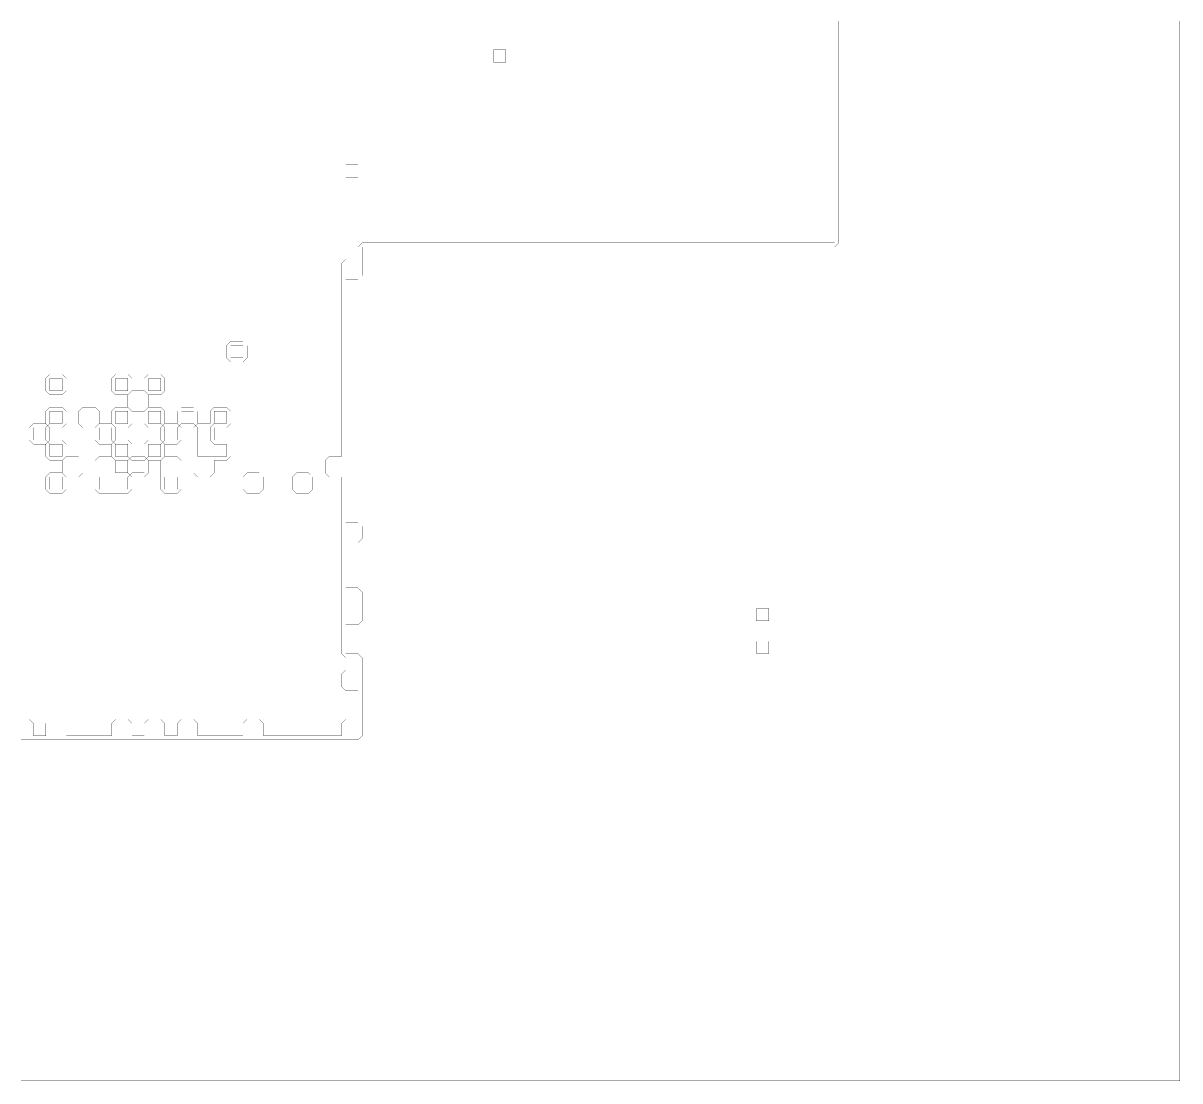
# Model space of a CAD drawing. Header units: metres. Extents: x 0 to 4990, y -4990 to 0.
# Drawn here: x 2241 to 4990, y -4990 to -2476 of the extents above; entities that cross this region are included whole.
import ezdxf

# ---------------------------------------------------------------- set-up
doc = ezdxf.new("R2010")
doc.units = ezdxf.units.M
for name, color, linetype in [('conductor', 1, 'Continuous'), ('dielectric', 8, 'Continuous'), ('substrate', 5, 'Continuous')]:
    doc.layers.add(name, color=color, linetype=linetype)

msp = doc.modelspace()

# ---------------------------------------------------------------- linework, layer by layer
at = {"layer": 'conductor', "const_width": 0.5}
msp.add_lwpolyline([(2236.328125, -4130.859375), (2246.09375, -4130.859375), (2255.859375, -4130.859375), (2265.625, -4140.625), (2265.625, -4150.390625), (2265.625, -4160.15625), (2265.625, -4169.921875), (2275.390625, -4169.921875), (2285.15625, -4169.921875), (2294.921875, -4169.921875), (2294.921875, -4160.15625), (2294.921875, -4150.390625), (2294.921875, -4140.625), (2304.6875, -4130.859375), (2314.453125, -4130.859375), (2324.21875, -4130.859375), (2333.984375, -4130.859375), (2343.75, -4140.625), (2343.75, -4150.390625), (2343.75, -4160.15625), (2343.75, -4169.921875), (2353.515625, -4169.921875), (2363.28125, -4169.921875), (2373.046875, -4169.921875), (2382.8125, -4169.921875), (2392.578125, -4169.921875), (2402.34375, -4169.921875), (2412.109375, -4169.921875), (2421.875, -4169.921875), (2431.640625, -4169.921875), (2441.40625, -4169.921875), (2451.171875, -4169.921875), (2451.171875, -4160.15625), (2451.171875, -4150.390625), (2451.171875, -4140.625), (2460.9375, -4130.859375), (2470.703125, -4130.859375), (2480.46875, -4130.859375), (2490.234375, -4130.859375), (2500, -4140.625), (2500, -4150.390625), (2500, -4160.15625), (2500, -4169.921875), (2509.765625, -4169.921875), (2519.53125, -4169.921875), (2529.296875, -4169.921875), (2529.296875, -4160.15625), (2529.296875, -4150.390625), (2529.296875, -4140.625), (2539.0625, -4130.859375), (2548.828125, -4130.859375), (2558.59375, -4130.859375), (2568.359375, -4130.859375), (2578.125, -4140.625), (2578.125, -4150.390625), (2578.125, -4160.15625), (2578.125, -4169.921875), (2587.890625, -4169.921875), (2597.65625, -4169.921875), (2607.421875, -4169.921875), (2607.421875, -4160.15625), (2607.421875, -4150.390625), (2607.421875, -4140.625), (2617.1875, -4130.859375), (2626.953125, -4130.859375), (2636.71875, -4130.859375), (2646.484375, -4130.859375), (2656.25, -4140.625), (2656.25, -4150.390625), (2656.25, -4160.15625), (2656.25, -4169.921875), (2666.015625, -4169.921875), (2675.78125, -4169.921875), (2685.546875, -4169.921875), (2695.3125, -4169.921875), (2705.078125, -4169.921875), (2714.84375, -4169.921875), (2724.609375, -4169.921875), (2734.375, -4169.921875), (2744.140625, -4169.921875), (2753.90625, -4169.921875), (2763.671875, -4169.921875), (2763.671875, -4160.15625), (2763.671875, -4150.390625), (2763.671875, -4140.625), (2773.4375, -4130.859375), (2783.203125, -4130.859375), (2792.96875, -4130.859375), (2802.734375, -4130.859375), (2812.5, -4140.625), (2812.5, -4150.390625), (2812.5, -4160.15625), (2812.5, -4169.921875), (2822.265625, -4169.921875), (2832.03125, -4169.921875), (2841.796875, -4169.921875), (2851.5625, -4169.921875), (2861.328125, -4169.921875), (2871.09375, -4169.921875), (2880.859375, -4169.921875), (2890.625, -4169.921875), (2900.390625, -4169.921875), (2910.15625, -4169.921875), (2919.921875, -4169.921875), (2929.6875, -4169.921875), (2939.453125, -4169.921875), (2949.21875, -4169.921875), (2958.984375, -4169.921875), (2968.75, -4169.921875), (2978.515625, -4169.921875), (2988.28125, -4169.921875), (2998.046875, -4169.921875), (2998.046875, -4160.15625), (2998.046875, -4150.390625), (2998.046875, -4140.625), (3007.8125, -4130.859375), (3017.578125, -4130.859375), (3027.34375, -4130.859375), (3037.109375, -4130.859375), (3037.109375, -4121.09375), (3037.109375, -4111.328125), (3037.109375, -4101.5625), (3037.109375, -4091.796875), (3037.109375, -4082.03125), (3037.109375, -4072.265625), (3037.109375, -4062.5), (3027.34375, -4062.5), (3017.578125, -4062.5), (3007.8125, -4062.5), (2998.046875, -4052.734375), (2998.046875, -4042.96875), (2998.046875, -4033.203125), (2998.046875, -4023.4375), (3007.8125, -4013.671875), (3017.578125, -4013.671875), (3027.34375, -4013.671875), (3037.109375, -4013.671875), (3037.109375, -4003.90625), (3037.109375, -3994.140625), (3037.109375, -3984.375), (3027.34375, -3984.375), (3017.578125, -3984.375), (3007.8125, -3984.375), (2998.046875, -3974.609375), (2998.046875, -3964.84375), (2998.046875, -3955.078125), (2998.046875, -3945.3125), (2998.046875, -3935.546875), (2998.046875, -3925.78125), (2998.046875, -3916.015625), (2998.046875, -3906.25), (2998.046875, -3896.484375), (2998.046875, -3886.71875), (2998.046875, -3876.953125), (2998.046875, -3867.1875), (2998.046875, -3857.421875), (2998.046875, -3847.65625), (2998.046875, -3837.890625), (2998.046875, -3828.125), (2998.046875, -3818.359375), (2998.046875, -3808.59375), (2998.046875, -3798.828125), (2998.046875, -3789.0625), (2998.046875, -3779.296875), (2998.046875, -3769.53125), (2998.046875, -3759.765625), (2998.046875, -3750), (2998.046875, -3740.234375), (2998.046875, -3730.46875), (2998.046875, -3720.703125), (2998.046875, -3710.9375), (2998.046875, -3701.171875), (2998.046875, -3691.40625), (2998.046875, -3681.640625), (2998.046875, -3671.875), (2998.046875, -3662.109375), (2998.046875, -3652.34375), (2998.046875, -3642.578125), (2998.046875, -3632.8125), (2998.046875, -3623.046875), (2998.046875, -3613.28125), (2998.046875, -3603.515625), (2998.046875, -3593.75), (2998.046875, -3583.984375), (2998.046875, -3574.21875), (2998.046875, -3564.453125), (2998.046875, -3554.6875), (2988.28125, -3554.6875), (2978.515625, -3554.6875), (2968.75, -3554.6875), (2958.984375, -3544.921875), (2958.984375, -3535.15625), (2958.984375, -3525.390625), (2958.984375, -3515.625), (2968.75, -3505.859375), (2978.515625, -3505.859375), (2988.28125, -3505.859375), (2998.046875, -3505.859375), (2998.046875, -3496.09375), (2998.046875, -3486.328125), (2998.046875, -3476.5625), (2998.046875, -3466.796875), (2998.046875, -3457.03125), (2998.046875, -3447.265625), (2998.046875, -3437.5), (2998.046875, -3427.734375), (2998.046875, -3417.96875), (2998.046875, -3408.203125), (2998.046875, -3398.4375), (2998.046875, -3388.671875), (2998.046875, -3378.90625), (2998.046875, -3369.140625), (2998.046875, -3359.375), (2998.046875, -3349.609375), (2998.046875, -3339.84375), (2998.046875, -3330.078125), (2998.046875, -3320.3125), (2998.046875, -3310.546875), (2998.046875, -3300.78125), (2998.046875, -3291.015625), (2998.046875, -3281.25), (2998.046875, -3271.484375), (2998.046875, -3261.71875), (2998.046875, -3251.953125), (2998.046875, -3242.1875), (2998.046875, -3232.421875), (2998.046875, -3222.65625), (2998.046875, -3212.890625), (2998.046875, -3203.125), (2998.046875, -3193.359375), (2998.046875, -3183.59375), (2998.046875, -3173.828125), (2998.046875, -3164.0625), (2998.046875, -3154.296875), (2998.046875, -3144.53125), (2998.046875, -3134.765625), (2998.046875, -3125), (2998.046875, -3115.234375), (2998.046875, -3105.46875), (2998.046875, -3095.703125), (2998.046875, -3085.9375), (2998.046875, -3076.171875), (2998.046875, -3066.40625), (2998.046875, -3056.640625), (2998.046875, -3046.875), (3007.8125, -3037.109375), (3017.578125, -3037.109375), (3027.34375, -3037.109375), (3037.109375, -3037.109375), (3037.109375, -3027.34375), (3037.109375, -3017.578125), (3037.109375, -3007.8125), (3046.875, -2998.046875), (3056.640625, -2998.046875), (3066.40625, -2998.046875), (3076.171875, -2998.046875), (3085.9375, -2998.046875), (3095.703125, -2998.046875), (3105.46875, -2998.046875), (3115.234375, -2998.046875), (3125, -2998.046875), (3134.765625, -2998.046875), (3144.53125, -2998.046875), (3154.296875, -2998.046875), (3164.0625, -2998.046875), (3173.828125, -2998.046875), (3183.59375, -2998.046875), (3193.359375, -2998.046875), (3203.125, -2998.046875), (3212.890625, -2998.046875), (3222.65625, -2998.046875), (3232.421875, -2998.046875), (3242.1875, -2998.046875), (3251.953125, -2998.046875), (3261.71875, -2998.046875), (3271.484375, -2998.046875), (3281.25, -2998.046875), (3291.015625, -2998.046875), (3300.78125, -2998.046875), (3310.546875, -2998.046875), (3320.3125, -2998.046875), (3330.078125, -2998.046875), (3339.84375, -2998.046875), (3349.609375, -2998.046875), (3359.375, -2998.046875), (3369.140625, -2998.046875), (3378.90625, -2998.046875), (3388.671875, -2998.046875), (3398.4375, -2998.046875), (3408.203125, -2998.046875), (3417.96875, -2998.046875), (3427.734375, -2998.046875), (3437.5, -2998.046875), (3447.265625, -2998.046875), (3457.03125, -2998.046875), (3466.796875, -2998.046875), (3476.5625, -2998.046875), (3486.328125, -2998.046875), (3496.09375, -2998.046875), (3505.859375, -2998.046875), (3515.625, -2998.046875), (3525.390625, -2998.046875), (3535.15625, -2998.046875), (3544.921875, -2998.046875), (3554.6875, -2998.046875), (3564.453125, -2998.046875), (3574.21875, -2998.046875), (3583.984375, -2998.046875), (3593.75, -2998.046875), (3603.515625, -2998.046875), (3613.28125, -2998.046875), (3623.046875, -2998.046875), (3632.8125, -2998.046875), (3642.578125, -2998.046875), (3652.34375, -2998.046875), (3662.109375, -2998.046875), (3671.875, -2998.046875), (3681.640625, -2998.046875), (3691.40625, -2998.046875), (3701.171875, -2998.046875), (3710.9375, -2998.046875), (3720.703125, -2998.046875), (3730.46875, -2998.046875), (3740.234375, -2998.046875), (3750, -2998.046875), (3759.765625, -2998.046875), (3769.53125, -2998.046875), (3779.296875, -2998.046875), (3789.0625, -2998.046875), (3798.828125, -2998.046875), (3808.59375, -2998.046875), (3818.359375, -2998.046875), (3828.125, -2998.046875), (3837.890625, -2998.046875), (3847.65625, -2998.046875), (3857.421875, -2998.046875), (3867.1875, -2998.046875), (3876.953125, -2998.046875), (3886.71875, -2998.046875), (3896.484375, -2998.046875), (3906.25, -2998.046875), (3916.015625, -2998.046875), (3925.78125, -2998.046875), (3935.546875, -2998.046875), (3945.3125, -2998.046875), (3955.078125, -2998.046875), (3964.84375, -2998.046875), (3974.609375, -2998.046875), (3984.375, -2998.046875), (3994.140625, -2998.046875), (4003.90625, -2998.046875), (4013.671875, -2998.046875), (4023.4375, -2998.046875), (4033.203125, -2998.046875), (4042.96875, -2998.046875), (4052.734375, -2998.046875), (4062.5, -2998.046875), (4072.265625, -2998.046875), (4082.03125, -2998.046875), (4091.796875, -2998.046875), (4101.5625, -2998.046875), (4111.328125, -2998.046875), (4121.09375, -2998.046875), (4130.859375, -2998.046875), (4140.625, -2998.046875), (4150.390625, -2998.046875), (4160.15625, -2998.046875), (4169.921875, -2998.046875), (4169.921875, -2988.28125), (4169.921875, -2978.515625), (4169.921875, -2968.75), (4169.921875, -2958.984375), (4169.921875, -2949.21875), (4169.921875, -2939.453125), (4169.921875, -2929.6875), (4169.921875, -2919.921875), (4169.921875, -2910.15625), (4169.921875, -2900.390625), (4169.921875, -2890.625), (4169.921875, -2880.859375), (4169.921875, -2871.09375), (4169.921875, -2861.328125), (4169.921875, -2851.5625), (4169.921875, -2841.796875), (4169.921875, -2832.03125), (4169.921875, -2822.265625), (4169.921875, -2812.5), (4169.921875, -2802.734375), (4169.921875, -2792.96875), (4169.921875, -2783.203125), (4169.921875, -2773.4375), (4169.921875, -2763.671875), (4169.921875, -2753.90625), (4169.921875, -2744.140625), (4169.921875, -2734.375), (4169.921875, -2724.609375), (4169.921875, -2714.84375), (4169.921875, -2705.078125), (4169.921875, -2695.3125), (4169.921875, -2685.546875), (4169.921875, -2675.78125), (4169.921875, -2666.015625), (4169.921875, -2656.25), (4169.921875, -2646.484375), (4169.921875, -2636.71875), (4169.921875, -2626.953125), (4169.921875, -2617.1875), (4169.921875, -2607.421875), (4169.921875, -2597.65625), (4169.921875, -2587.890625), (4169.921875, -2578.125), (4169.921875, -2568.359375), (4169.921875, -2558.59375), (4169.921875, -2548.828125), (4169.921875, -2539.0625), (4169.921875, -2529.296875), (4169.921875, -2519.53125), (4169.921875, -2509.765625), (4169.921875, -2500), (4169.921875, -2490.234375), (4169.921875, -2480.46875), (4169.921875, -2470.703125)], dxfattribs=at)
for points in [[(2724.609375, -3242.1875), (2734.375, -3232.421875), (2744.140625, -3232.421875), (2753.90625, -3232.421875), (2763.671875, -3232.421875), (2773.4375, -3242.1875), (2773.4375, -3251.953125), (2773.4375, -3261.71875), (2773.4375, -3271.484375), (2763.671875, -3281.25), (2753.90625, -3281.25), (2744.140625, -3281.25), (2734.375, -3281.25), (2724.609375, -3271.484375), (2724.609375, -3261.71875), (2724.609375, -3251.953125)], [(2294.921875, -3320.3125), (2304.6875, -3310.546875), (2314.453125, -3310.546875), (2324.21875, -3310.546875), (2333.984375, -3310.546875), (2343.75, -3320.3125), (2343.75, -3330.078125), (2343.75, -3339.84375), (2343.75, -3349.609375), (2333.984375, -3359.375), (2324.21875, -3359.375), (2314.453125, -3359.375), (2304.6875, -3359.375), (2294.921875, -3349.609375), (2294.921875, -3339.84375), (2294.921875, -3330.078125)], [(2451.171875, -3320.3125), (2460.9375, -3310.546875), (2470.703125, -3310.546875), (2480.46875, -3310.546875), (2490.234375, -3310.546875), (2500, -3320.3125), (2500, -3330.078125), (2500, -3339.84375), (2500, -3349.609375), (2490.234375, -3359.375), (2480.46875, -3359.375), (2470.703125, -3359.375), (2460.9375, -3359.375), (2451.171875, -3349.609375), (2451.171875, -3339.84375), (2451.171875, -3330.078125)], [(2529.296875, -3320.3125), (2539.0625, -3310.546875), (2548.828125, -3310.546875), (2558.59375, -3310.546875), (2568.359375, -3310.546875), (2578.125, -3320.3125), (2578.125, -3330.078125), (2578.125, -3339.84375), (2578.125, -3349.609375), (2568.359375, -3359.375), (2558.59375, -3359.375), (2548.828125, -3359.375), (2539.0625, -3359.375), (2529.296875, -3349.609375), (2529.296875, -3339.84375), (2529.296875, -3330.078125)], [(2490.234375, -3359.375), (2500, -3349.609375), (2509.765625, -3349.609375), (2519.53125, -3349.609375), (2529.296875, -3349.609375), (2539.0625, -3359.375), (2539.0625, -3369.140625), (2539.0625, -3378.90625), (2539.0625, -3388.671875), (2529.296875, -3398.4375), (2519.53125, -3398.4375), (2509.765625, -3398.4375), (2500, -3398.4375), (2490.234375, -3388.671875), (2490.234375, -3378.90625), (2490.234375, -3369.140625)], [(2294.921875, -3398.4375), (2304.6875, -3388.671875), (2314.453125, -3388.671875), (2324.21875, -3388.671875), (2333.984375, -3388.671875), (2343.75, -3398.4375), (2343.75, -3408.203125), (2343.75, -3417.96875), (2343.75, -3427.734375), (2333.984375, -3437.5), (2324.21875, -3437.5), (2314.453125, -3437.5), (2304.6875, -3437.5), (2294.921875, -3427.734375), (2294.921875, -3417.96875), (2294.921875, -3408.203125)], [(2373.046875, -3398.4375), (2382.8125, -3388.671875), (2392.578125, -3388.671875), (2402.34375, -3388.671875), (2412.109375, -3388.671875), (2421.875, -3398.4375), (2421.875, -3408.203125), (2421.875, -3417.96875), (2421.875, -3427.734375), (2412.109375, -3437.5), (2402.34375, -3437.5), (2392.578125, -3437.5), (2382.8125, -3437.5), (2373.046875, -3427.734375), (2373.046875, -3417.96875), (2373.046875, -3408.203125)], [(2451.171875, -3398.4375), (2460.9375, -3388.671875), (2470.703125, -3388.671875), (2480.46875, -3388.671875), (2490.234375, -3388.671875), (2500, -3398.4375), (2500, -3408.203125), (2500, -3417.96875), (2500, -3427.734375), (2490.234375, -3437.5), (2480.46875, -3437.5), (2470.703125, -3437.5), (2460.9375, -3437.5), (2451.171875, -3427.734375), (2451.171875, -3417.96875), (2451.171875, -3408.203125)], [(2529.296875, -3398.4375), (2539.0625, -3388.671875), (2548.828125, -3388.671875), (2558.59375, -3388.671875), (2568.359375, -3388.671875), (2578.125, -3398.4375), (2578.125, -3408.203125), (2578.125, -3417.96875), (2578.125, -3427.734375), (2568.359375, -3437.5), (2558.59375, -3437.5), (2548.828125, -3437.5), (2539.0625, -3437.5), (2529.296875, -3427.734375), (2529.296875, -3417.96875), (2529.296875, -3408.203125)], [(2607.421875, -3398.4375), (2617.1875, -3388.671875), (2626.953125, -3388.671875), (2636.71875, -3388.671875), (2646.484375, -3388.671875), (2656.25, -3398.4375), (2656.25, -3408.203125), (2656.25, -3417.96875), (2656.25, -3427.734375), (2646.484375, -3437.5), (2636.71875, -3437.5), (2626.953125, -3437.5), (2617.1875, -3437.5), (2607.421875, -3427.734375), (2607.421875, -3417.96875), (2607.421875, -3408.203125)], [(2685.546875, -3398.4375), (2695.3125, -3388.671875), (2705.078125, -3388.671875), (2714.84375, -3388.671875), (2724.609375, -3388.671875), (2734.375, -3398.4375), (2734.375, -3408.203125), (2734.375, -3417.96875), (2734.375, -3427.734375), (2724.609375, -3437.5), (2714.84375, -3437.5), (2705.078125, -3437.5), (2695.3125, -3437.5), (2685.546875, -3427.734375), (2685.546875, -3417.96875), (2685.546875, -3408.203125)], [(2255.859375, -3437.5), (2265.625, -3427.734375), (2275.390625, -3427.734375), (2285.15625, -3427.734375), (2294.921875, -3427.734375), (2304.6875, -3437.5), (2304.6875, -3447.265625), (2304.6875, -3457.03125), (2304.6875, -3466.796875), (2294.921875, -3476.5625), (2285.15625, -3476.5625), (2275.390625, -3476.5625), (2265.625, -3476.5625), (2255.859375, -3466.796875), (2255.859375, -3457.03125), (2255.859375, -3447.265625)], [(2412.109375, -3437.5), (2421.875, -3427.734375), (2431.640625, -3427.734375), (2441.40625, -3427.734375), (2451.171875, -3427.734375), (2460.9375, -3437.5), (2460.9375, -3447.265625), (2460.9375, -3457.03125), (2460.9375, -3466.796875), (2451.171875, -3476.5625), (2441.40625, -3476.5625), (2431.640625, -3476.5625), (2421.875, -3476.5625), (2412.109375, -3466.796875), (2412.109375, -3457.03125), (2412.109375, -3447.265625)], [(2568.359375, -3437.5), (2578.125, -3427.734375), (2587.890625, -3427.734375), (2597.65625, -3427.734375), (2607.421875, -3427.734375), (2617.1875, -3437.5), (2617.1875, -3447.265625), (2617.1875, -3457.03125), (2617.1875, -3466.796875), (2607.421875, -3476.5625), (2597.65625, -3476.5625), (2587.890625, -3476.5625), (2578.125, -3476.5625), (2568.359375, -3466.796875), (2568.359375, -3457.03125), (2568.359375, -3447.265625)], [(2646.484375, -3437.5), (2656.25, -3427.734375), (2666.015625, -3427.734375), (2675.78125, -3427.734375), (2685.546875, -3427.734375), (2695.3125, -3437.5), (2695.3125, -3447.265625), (2695.3125, -3457.03125), (2695.3125, -3466.796875), (2705.078125, -3466.796875), (2714.84375, -3466.796875), (2724.609375, -3466.796875), (2734.375, -3476.5625), (2734.375, -3486.328125), (2734.375, -3496.09375), (2734.375, -3505.859375), (2724.609375, -3515.625), (2714.84375, -3515.625), (2705.078125, -3515.625), (2695.3125, -3515.625), (2695.3125, -3525.390625), (2695.3125, -3535.15625), (2695.3125, -3544.921875), (2685.546875, -3554.6875), (2675.78125, -3554.6875), (2666.015625, -3554.6875), (2656.25, -3554.6875), (2646.484375, -3544.921875), (2646.484375, -3535.15625), (2646.484375, -3525.390625), (2646.484375, -3515.625), (2646.484375, -3505.859375), (2646.484375, -3496.09375), (2646.484375, -3486.328125), (2646.484375, -3476.5625), (2646.484375, -3466.796875), (2646.484375, -3457.03125), (2646.484375, -3447.265625)], [(2294.921875, -3476.5625), (2304.6875, -3466.796875), (2314.453125, -3466.796875), (2324.21875, -3466.796875), (2333.984375, -3466.796875), (2343.75, -3476.5625), (2343.75, -3486.328125), (2343.75, -3496.09375), (2343.75, -3505.859375), (2333.984375, -3515.625), (2324.21875, -3515.625), (2314.453125, -3515.625), (2304.6875, -3515.625), (2294.921875, -3505.859375), (2294.921875, -3496.09375), (2294.921875, -3486.328125)], [(2451.171875, -3476.5625), (2460.9375, -3466.796875), (2470.703125, -3466.796875), (2480.46875, -3466.796875), (2490.234375, -3466.796875), (2500, -3476.5625), (2500, -3486.328125), (2500, -3496.09375), (2500, -3505.859375), (2490.234375, -3515.625), (2480.46875, -3515.625), (2470.703125, -3515.625), (2460.9375, -3515.625), (2451.171875, -3505.859375), (2451.171875, -3496.09375), (2451.171875, -3486.328125)], [(2529.296875, -3476.5625), (2539.0625, -3466.796875), (2548.828125, -3466.796875), (2558.59375, -3466.796875), (2568.359375, -3466.796875), (2578.125, -3476.5625), (2578.125, -3486.328125), (2578.125, -3496.09375), (2578.125, -3505.859375), (2568.359375, -3515.625), (2558.59375, -3515.625), (2548.828125, -3515.625), (2539.0625, -3515.625), (2529.296875, -3505.859375), (2529.296875, -3496.09375), (2529.296875, -3486.328125)], [(2333.984375, -3515.625), (2343.75, -3505.859375), (2353.515625, -3505.859375), (2363.28125, -3505.859375), (2373.046875, -3505.859375), (2382.8125, -3515.625), (2382.8125, -3525.390625), (2382.8125, -3535.15625), (2382.8125, -3544.921875), (2373.046875, -3554.6875), (2363.28125, -3554.6875), (2353.515625, -3554.6875), (2343.75, -3554.6875), (2333.984375, -3544.921875), (2333.984375, -3535.15625), (2333.984375, -3525.390625)], [(2412.109375, -3515.625), (2421.875, -3505.859375), (2431.640625, -3505.859375), (2441.40625, -3505.859375), (2451.171875, -3505.859375), (2460.9375, -3515.625), (2460.9375, -3525.390625), (2460.9375, -3535.15625), (2460.9375, -3544.921875), (2470.703125, -3544.921875), (2480.46875, -3544.921875), (2490.234375, -3544.921875), (2500, -3554.6875), (2500, -3564.453125), (2500, -3574.21875), (2500, -3583.984375), (2490.234375, -3593.75), (2480.46875, -3593.75), (2470.703125, -3593.75), (2460.9375, -3593.75), (2451.171875, -3593.75), (2441.40625, -3593.75), (2431.640625, -3593.75), (2421.875, -3593.75), (2412.109375, -3583.984375), (2412.109375, -3574.21875), (2412.109375, -3564.453125), (2412.109375, -3554.6875), (2412.109375, -3544.921875), (2412.109375, -3535.15625), (2412.109375, -3525.390625)], [(2490.234375, -3515.625), (2500, -3505.859375), (2509.765625, -3505.859375), (2519.53125, -3505.859375), (2529.296875, -3505.859375), (2539.0625, -3515.625), (2539.0625, -3525.390625), (2539.0625, -3535.15625), (2539.0625, -3544.921875), (2529.296875, -3554.6875), (2519.53125, -3554.6875), (2509.765625, -3554.6875), (2500, -3554.6875), (2490.234375, -3544.921875), (2490.234375, -3535.15625), (2490.234375, -3525.390625)], [(2568.359375, -3515.625), (2578.125, -3505.859375), (2587.890625, -3505.859375), (2597.65625, -3505.859375), (2607.421875, -3505.859375), (2617.1875, -3515.625), (2617.1875, -3525.390625), (2617.1875, -3535.15625), (2617.1875, -3544.921875), (2617.1875, -3554.6875), (2617.1875, -3564.453125), (2617.1875, -3574.21875), (2617.1875, -3583.984375), (2607.421875, -3593.75), (2597.65625, -3593.75), (2587.890625, -3593.75), (2578.125, -3593.75), (2568.359375, -3583.984375), (2568.359375, -3574.21875), (2568.359375, -3564.453125), (2568.359375, -3554.6875), (2568.359375, -3544.921875), (2568.359375, -3535.15625), (2568.359375, -3525.390625)], [(2294.921875, -3554.6875), (2304.6875, -3544.921875), (2314.453125, -3544.921875), (2324.21875, -3544.921875), (2333.984375, -3544.921875), (2343.75, -3554.6875), (2343.75, -3564.453125), (2343.75, -3574.21875), (2343.75, -3583.984375), (2333.984375, -3593.75), (2324.21875, -3593.75), (2314.453125, -3593.75), (2304.6875, -3593.75), (2294.921875, -3583.984375), (2294.921875, -3574.21875), (2294.921875, -3564.453125)], [(2763.671875, -3554.6875), (2773.4375, -3544.921875), (2783.203125, -3544.921875), (2792.96875, -3544.921875), (2802.734375, -3544.921875), (2812.5, -3554.6875), (2812.5, -3564.453125), (2812.5, -3574.21875), (2812.5, -3583.984375), (2802.734375, -3593.75), (2792.96875, -3593.75), (2783.203125, -3593.75), (2773.4375, -3593.75), (2763.671875, -3583.984375), (2763.671875, -3574.21875), (2763.671875, -3564.453125)], [(2880.859375, -3554.6875), (2890.625, -3544.921875), (2900.390625, -3544.921875), (2910.15625, -3544.921875), (2919.921875, -3544.921875), (2929.6875, -3554.6875), (2929.6875, -3564.453125), (2929.6875, -3574.21875), (2929.6875, -3583.984375), (2919.921875, -3593.75), (2910.15625, -3593.75), (2900.390625, -3593.75), (2890.625, -3593.75), (2880.859375, -3583.984375), (2880.859375, -3574.21875), (2880.859375, -3564.453125)]]:
    msp.add_lwpolyline(points, close=True, dxfattribs=at)
at = {"layer": 'dielectric', "const_width": 0.5}
for points in [[(3984.375, -3867.1875), (3984.375, -3876.953125), (3984.375, -3886.71875), (3984.375, -3896.484375), (3994.140625, -3896.484375), (4003.90625, -3896.484375), (4013.671875, -3896.484375), (4013.671875, -3886.71875), (4013.671875, -3876.953125), (4013.671875, -3867.1875), (4003.90625, -3867.1875), (3994.140625, -3867.1875)], [(3984.375, -3945.3125), (3984.375, -3955.078125), (3984.375, -3964.84375), (3984.375, -3974.609375), (3994.140625, -3974.609375), (4003.90625, -3974.609375), (4013.671875, -3974.609375), (4013.671875, -3964.84375), (4013.671875, -3955.078125), (4013.671875, -3945.3125), (4003.90625, -3945.3125), (3994.140625, -3945.3125)]]:
    msp.add_lwpolyline(points, close=True, dxfattribs=at)
at = {"layer": 'substrate', "const_width": 0.5}
for points in [[(2236.328125, -4990.234375), (2246.09375, -4990.234375), (2255.859375, -4990.234375), (2265.625, -4990.234375), (2275.390625, -4990.234375), (2285.15625, -4990.234375), (2294.921875, -4990.234375), (2304.6875, -4990.234375), (2314.453125, -4990.234375), (2324.21875, -4990.234375), (2333.984375, -4990.234375), (2343.75, -4990.234375), (2353.515625, -4990.234375), (2363.28125, -4990.234375), (2373.046875, -4990.234375), (2382.8125, -4990.234375), (2392.578125, -4990.234375), (2402.34375, -4990.234375), (2412.109375, -4990.234375), (2421.875, -4990.234375), (2431.640625, -4990.234375), (2441.40625, -4990.234375), (2451.171875, -4990.234375), (2460.9375, -4990.234375), (2470.703125, -4990.234375), (2480.46875, -4990.234375), (2490.234375, -4990.234375), (2500, -4990.234375), (2509.765625, -4990.234375), (2519.53125, -4990.234375), (2529.296875, -4990.234375), (2539.0625, -4990.234375), (2548.828125, -4990.234375), (2558.59375, -4990.234375), (2568.359375, -4990.234375), (2578.125, -4990.234375), (2587.890625, -4990.234375), (2597.65625, -4990.234375), (2607.421875, -4990.234375), (2617.1875, -4990.234375), (2626.953125, -4990.234375), (2636.71875, -4990.234375), (2646.484375, -4990.234375), (2656.25, -4990.234375), (2666.015625, -4990.234375), (2675.78125, -4990.234375), (2685.546875, -4990.234375), (2695.3125, -4990.234375), (2705.078125, -4990.234375), (2714.84375, -4990.234375), (2724.609375, -4990.234375), (2734.375, -4990.234375), (2744.140625, -4990.234375), (2753.90625, -4990.234375), (2763.671875, -4990.234375), (2773.4375, -4990.234375), (2783.203125, -4990.234375), (2792.96875, -4990.234375), (2802.734375, -4990.234375), (2812.5, -4990.234375), (2822.265625, -4990.234375), (2832.03125, -4990.234375), (2841.796875, -4990.234375), (2851.5625, -4990.234375), (2861.328125, -4990.234375), (2871.09375, -4990.234375), (2880.859375, -4990.234375), (2890.625, -4990.234375), (2900.390625, -4990.234375), (2910.15625, -4990.234375), (2919.921875, -4990.234375), (2929.6875, -4990.234375), (2939.453125, -4990.234375), (2949.21875, -4990.234375), (2958.984375, -4990.234375), (2968.75, -4990.234375), (2978.515625, -4990.234375), (2988.28125, -4990.234375), (2998.046875, -4990.234375), (3007.8125, -4990.234375), (3017.578125, -4990.234375), (3027.34375, -4990.234375), (3037.109375, -4990.234375), (3046.875, -4990.234375), (3056.640625, -4990.234375), (3066.40625, -4990.234375), (3076.171875, -4990.234375), (3085.9375, -4990.234375), (3095.703125, -4990.234375), (3105.46875, -4990.234375), (3115.234375, -4990.234375), (3125, -4990.234375), (3134.765625, -4990.234375), (3144.53125, -4990.234375), (3154.296875, -4990.234375), (3164.0625, -4990.234375), (3173.828125, -4990.234375), (3183.59375, -4990.234375), (3193.359375, -4990.234375), (3203.125, -4990.234375), (3212.890625, -4990.234375), (3222.65625, -4990.234375), (3232.421875, -4990.234375), (3242.1875, -4990.234375), (3251.953125, -4990.234375), (3261.71875, -4990.234375), (3271.484375, -4990.234375), (3281.25, -4990.234375), (3291.015625, -4990.234375), (3300.78125, -4990.234375), (3310.546875, -4990.234375), (3320.3125, -4990.234375), (3330.078125, -4990.234375), (3339.84375, -4990.234375), (3349.609375, -4990.234375), (3359.375, -4990.234375), (3369.140625, -4990.234375), (3378.90625, -4990.234375), (3388.671875, -4990.234375), (3398.4375, -4990.234375), (3408.203125, -4990.234375), (3417.96875, -4990.234375), (3427.734375, -4990.234375), (3437.5, -4990.234375), (3447.265625, -4990.234375), (3457.03125, -4990.234375), (3466.796875, -4990.234375), (3476.5625, -4990.234375), (3486.328125, -4990.234375), (3496.09375, -4990.234375), (3505.859375, -4990.234375), (3515.625, -4990.234375), (3525.390625, -4990.234375), (3535.15625, -4990.234375), (3544.921875, -4990.234375), (3554.6875, -4990.234375), (3564.453125, -4990.234375), (3574.21875, -4990.234375), (3583.984375, -4990.234375), (3593.75, -4990.234375), (3603.515625, -4990.234375), (3613.28125, -4990.234375), (3623.046875, -4990.234375), (3632.8125, -4990.234375), (3642.578125, -4990.234375), (3652.34375, -4990.234375), (3662.109375, -4990.234375), (3671.875, -4990.234375), (3681.640625, -4990.234375), (3691.40625, -4990.234375), (3701.171875, -4990.234375), (3710.9375, -4990.234375), (3720.703125, -4990.234375), (3730.46875, -4990.234375), (3740.234375, -4990.234375), (3750, -4990.234375), (3759.765625, -4990.234375), (3769.53125, -4990.234375), (3779.296875, -4990.234375), (3789.0625, -4990.234375), (3798.828125, -4990.234375), (3808.59375, -4990.234375), (3818.359375, -4990.234375), (3828.125, -4990.234375), (3837.890625, -4990.234375), (3847.65625, -4990.234375), (3857.421875, -4990.234375), (3867.1875, -4990.234375), (3876.953125, -4990.234375), (3886.71875, -4990.234375), (3896.484375, -4990.234375), (3906.25, -4990.234375), (3916.015625, -4990.234375), (3925.78125, -4990.234375), (3935.546875, -4990.234375), (3945.3125, -4990.234375), (3955.078125, -4990.234375), (3964.84375, -4990.234375), (3974.609375, -4990.234375), (3984.375, -4990.234375), (3994.140625, -4990.234375), (4003.90625, -4990.234375), (4013.671875, -4990.234375), (4023.4375, -4990.234375), (4033.203125, -4990.234375), (4042.96875, -4990.234375), (4052.734375, -4990.234375), (4062.5, -4990.234375), (4072.265625, -4990.234375), (4082.03125, -4990.234375), (4091.796875, -4990.234375), (4101.5625, -4990.234375), (4111.328125, -4990.234375), (4121.09375, -4990.234375), (4130.859375, -4990.234375), (4140.625, -4990.234375), (4150.390625, -4990.234375), (4160.15625, -4990.234375), (4169.921875, -4990.234375), (4179.6875, -4990.234375), (4189.453125, -4990.234375), (4199.21875, -4990.234375), (4208.984375, -4990.234375), (4218.75, -4990.234375), (4228.515625, -4990.234375), (4238.28125, -4990.234375), (4248.046875, -4990.234375), (4257.8125, -4990.234375), (4267.578125, -4990.234375), (4277.34375, -4990.234375), (4287.109375, -4990.234375), (4296.875, -4990.234375), (4306.640625, -4990.234375), (4316.40625, -4990.234375), (4326.171875, -4990.234375), (4335.9375, -4990.234375), (4345.703125, -4990.234375), (4355.46875, -4990.234375), (4365.234375, -4990.234375), (4375, -4990.234375), (4384.765625, -4990.234375), (4394.53125, -4990.234375), (4404.296875, -4990.234375), (4414.0625, -4990.234375), (4423.828125, -4990.234375), (4433.59375, -4990.234375), (4443.359375, -4990.234375), (4453.125, -4990.234375), (4462.890625, -4990.234375), (4472.65625, -4990.234375), (4482.421875, -4990.234375), (4492.1875, -4990.234375), (4501.953125, -4990.234375), (4511.71875, -4990.234375), (4521.484375, -4990.234375), (4531.25, -4990.234375), (4541.015625, -4990.234375), (4550.78125, -4990.234375), (4560.546875, -4990.234375), (4570.3125, -4990.234375), (4580.078125, -4990.234375), (4589.84375, -4990.234375), (4599.609375, -4990.234375), (4609.375, -4990.234375), (4619.140625, -4990.234375), (4628.90625, -4990.234375), (4638.671875, -4990.234375), (4648.4375, -4990.234375), (4658.203125, -4990.234375), (4667.96875, -4990.234375), (4677.734375, -4990.234375), (4687.5, -4990.234375), (4697.265625, -4990.234375), (4707.03125, -4990.234375), (4716.796875, -4990.234375), (4726.5625, -4990.234375), (4736.328125, -4990.234375), (4746.09375, -4990.234375), (4755.859375, -4990.234375), (4765.625, -4990.234375), (4775.390625, -4990.234375), (4785.15625, -4990.234375), (4794.921875, -4990.234375), (4804.6875, -4990.234375), (4814.453125, -4990.234375), (4824.21875, -4990.234375), (4833.984375, -4990.234375), (4843.75, -4990.234375), (4853.515625, -4990.234375), (4863.28125, -4990.234375), (4873.046875, -4990.234375), (4882.8125, -4990.234375), (4892.578125, -4990.234375), (4902.34375, -4990.234375), (4912.109375, -4990.234375), (4921.875, -4990.234375), (4931.640625, -4990.234375), (4941.40625, -4990.234375), (4951.171875, -4990.234375), (4960.9375, -4990.234375), (4970.703125, -4990.234375), (4980.46875, -4990.234375), (4990.234375, -4990.234375), (4990.234375, -4980.46875), (4990.234375, -4970.703125), (4990.234375, -4960.9375), (4990.234375, -4951.171875), (4990.234375, -4941.40625), (4990.234375, -4931.640625), (4990.234375, -4921.875), (4990.234375, -4912.109375), (4990.234375, -4902.34375), (4990.234375, -4892.578125), (4990.234375, -4882.8125), (4990.234375, -4873.046875), (4990.234375, -4863.28125), (4990.234375, -4853.515625), (4990.234375, -4843.75), (4990.234375, -4833.984375), (4990.234375, -4824.21875), (4990.234375, -4814.453125), (4990.234375, -4804.6875), (4990.234375, -4794.921875), (4990.234375, -4785.15625), (4990.234375, -4775.390625), (4990.234375, -4765.625), (4990.234375, -4755.859375), (4990.234375, -4746.09375), (4990.234375, -4736.328125), (4990.234375, -4726.5625), (4990.234375, -4716.796875), (4990.234375, -4707.03125), (4990.234375, -4697.265625), (4990.234375, -4687.5), (4990.234375, -4677.734375), (4990.234375, -4667.96875), (4990.234375, -4658.203125), (4990.234375, -4648.4375), (4990.234375, -4638.671875), (4990.234375, -4628.90625), (4990.234375, -4619.140625), (4990.234375, -4609.375), (4990.234375, -4599.609375), (4990.234375, -4589.84375), (4990.234375, -4580.078125), (4990.234375, -4570.3125), (4990.234375, -4560.546875), (4990.234375, -4550.78125), (4990.234375, -4541.015625), (4990.234375, -4531.25), (4990.234375, -4521.484375), (4990.234375, -4511.71875), (4990.234375, -4501.953125), (4990.234375, -4492.1875), (4990.234375, -4482.421875), (4990.234375, -4472.65625), (4990.234375, -4462.890625), (4990.234375, -4453.125), (4990.234375, -4443.359375), (4990.234375, -4433.59375), (4990.234375, -4423.828125), (4990.234375, -4414.0625), (4990.234375, -4404.296875), (4990.234375, -4394.53125), (4990.234375, -4384.765625), (4990.234375, -4375), (4990.234375, -4365.234375), (4990.234375, -4355.46875), (4990.234375, -4345.703125), (4990.234375, -4335.9375), (4990.234375, -4326.171875), (4990.234375, -4316.40625), (4990.234375, -4306.640625), (4990.234375, -4296.875), (4990.234375, -4287.109375), (4990.234375, -4277.34375), (4990.234375, -4267.578125), (4990.234375, -4257.8125), (4990.234375, -4248.046875), (4990.234375, -4238.28125), (4990.234375, -4228.515625), (4990.234375, -4218.75), (4990.234375, -4208.984375), (4990.234375, -4199.21875), (4990.234375, -4189.453125), (4990.234375, -4179.6875), (4990.234375, -4169.921875), (4990.234375, -4160.15625), (4990.234375, -4150.390625), (4990.234375, -4140.625), (4990.234375, -4130.859375), (4990.234375, -4121.09375), (4990.234375, -4111.328125), (4990.234375, -4101.5625), (4990.234375, -4091.796875), (4990.234375, -4082.03125), (4990.234375, -4072.265625), (4990.234375, -4062.5), (4990.234375, -4052.734375), (4990.234375, -4042.96875), (4990.234375, -4033.203125), (4990.234375, -4023.4375), (4990.234375, -4013.671875), (4990.234375, -4003.90625), (4990.234375, -3994.140625), (4990.234375, -3984.375), (4990.234375, -3974.609375), (4990.234375, -3964.84375), (4990.234375, -3955.078125), (4990.234375, -3945.3125), (4990.234375, -3935.546875), (4990.234375, -3925.78125), (4990.234375, -3916.015625), (4990.234375, -3906.25), (4990.234375, -3896.484375), (4990.234375, -3886.71875), (4990.234375, -3876.953125), (4990.234375, -3867.1875), (4990.234375, -3857.421875), (4990.234375, -3847.65625), (4990.234375, -3837.890625), (4990.234375, -3828.125), (4990.234375, -3818.359375), (4990.234375, -3808.59375), (4990.234375, -3798.828125), (4990.234375, -3789.0625), (4990.234375, -3779.296875), (4990.234375, -3769.53125), (4990.234375, -3759.765625), (4990.234375, -3750), (4990.234375, -3740.234375), (4990.234375, -3730.46875), (4990.234375, -3720.703125), (4990.234375, -3710.9375), (4990.234375, -3701.171875), (4990.234375, -3691.40625), (4990.234375, -3681.640625), (4990.234375, -3671.875), (4990.234375, -3662.109375), (4990.234375, -3652.34375), (4990.234375, -3642.578125), (4990.234375, -3632.8125), (4990.234375, -3623.046875), (4990.234375, -3613.28125), (4990.234375, -3603.515625), (4990.234375, -3593.75), (4990.234375, -3583.984375), (4990.234375, -3574.21875), (4990.234375, -3564.453125), (4990.234375, -3554.6875), (4990.234375, -3544.921875), (4990.234375, -3535.15625), (4990.234375, -3525.390625), (4990.234375, -3515.625), (4990.234375, -3505.859375), (4990.234375, -3496.09375), (4990.234375, -3486.328125), (4990.234375, -3476.5625), (4990.234375, -3466.796875), (4990.234375, -3457.03125), (4990.234375, -3447.265625), (4990.234375, -3437.5), (4990.234375, -3427.734375), (4990.234375, -3417.96875), (4990.234375, -3408.203125), (4990.234375, -3398.4375), (4990.234375, -3388.671875), (4990.234375, -3378.90625), (4990.234375, -3369.140625), (4990.234375, -3359.375), (4990.234375, -3349.609375), (4990.234375, -3339.84375), (4990.234375, -3330.078125), (4990.234375, -3320.3125), (4990.234375, -3310.546875), (4990.234375, -3300.78125), (4990.234375, -3291.015625), (4990.234375, -3281.25), (4990.234375, -3271.484375), (4990.234375, -3261.71875), (4990.234375, -3251.953125), (4990.234375, -3242.1875), (4990.234375, -3232.421875), (4990.234375, -3222.65625), (4990.234375, -3212.890625), (4990.234375, -3203.125), (4990.234375, -3193.359375), (4990.234375, -3183.59375), (4990.234375, -3173.828125), (4990.234375, -3164.0625), (4990.234375, -3154.296875), (4990.234375, -3144.53125), (4990.234375, -3134.765625), (4990.234375, -3125), (4990.234375, -3115.234375), (4990.234375, -3105.46875), (4990.234375, -3095.703125), (4990.234375, -3085.9375), (4990.234375, -3076.171875), (4990.234375, -3066.40625), (4990.234375, -3056.640625), (4990.234375, -3046.875), (4990.234375, -3037.109375), (4990.234375, -3027.34375), (4990.234375, -3017.578125), (4990.234375, -3007.8125), (4990.234375, -2998.046875), (4990.234375, -2988.28125), (4990.234375, -2978.515625), (4990.234375, -2968.75), (4990.234375, -2958.984375), (4990.234375, -2949.21875), (4990.234375, -2939.453125), (4990.234375, -2929.6875), (4990.234375, -2919.921875), (4990.234375, -2910.15625), (4990.234375, -2900.390625), (4990.234375, -2890.625), (4990.234375, -2880.859375), (4990.234375, -2871.09375), (4990.234375, -2861.328125), (4990.234375, -2851.5625), (4990.234375, -2841.796875), (4990.234375, -2832.03125), (4990.234375, -2822.265625), (4990.234375, -2812.5), (4990.234375, -2802.734375), (4990.234375, -2792.96875), (4990.234375, -2783.203125), (4990.234375, -2773.4375), (4990.234375, -2763.671875), (4990.234375, -2753.90625), (4990.234375, -2744.140625), (4990.234375, -2734.375), (4990.234375, -2724.609375), (4990.234375, -2714.84375), (4990.234375, -2705.078125), (4990.234375, -2695.3125), (4990.234375, -2685.546875), (4990.234375, -2675.78125), (4990.234375, -2666.015625), (4990.234375, -2656.25), (4990.234375, -2646.484375), (4990.234375, -2636.71875), (4990.234375, -2626.953125), (4990.234375, -2617.1875), (4990.234375, -2607.421875), (4990.234375, -2597.65625), (4990.234375, -2587.890625), (4990.234375, -2578.125), (4990.234375, -2568.359375), (4990.234375, -2558.59375), (4990.234375, -2548.828125), (4990.234375, -2539.0625), (4990.234375, -2529.296875), (4990.234375, -2519.53125), (4990.234375, -2509.765625), (4990.234375, -2500), (4990.234375, -2490.234375), (4990.234375, -2480.46875), (4990.234375, -2470.703125)], [(4179.6875, -2470.703125), (4179.6875, -2480.46875), (4179.6875, -2490.234375), (4179.6875, -2500), (4179.6875, -2509.765625), (4179.6875, -2519.53125), (4179.6875, -2529.296875), (4179.6875, -2539.0625), (4179.6875, -2548.828125), (4179.6875, -2558.59375), (4179.6875, -2568.359375), (4179.6875, -2578.125), (4179.6875, -2587.890625), (4179.6875, -2597.65625), (4179.6875, -2607.421875), (4179.6875, -2617.1875), (4179.6875, -2626.953125), (4179.6875, -2636.71875), (4179.6875, -2646.484375), (4179.6875, -2656.25), (4179.6875, -2666.015625), (4179.6875, -2675.78125), (4179.6875, -2685.546875), (4179.6875, -2695.3125), (4179.6875, -2705.078125), (4179.6875, -2714.84375), (4179.6875, -2724.609375), (4179.6875, -2734.375), (4179.6875, -2744.140625), (4179.6875, -2753.90625), (4179.6875, -2763.671875), (4179.6875, -2773.4375), (4179.6875, -2783.203125), (4179.6875, -2792.96875), (4179.6875, -2802.734375), (4179.6875, -2812.5), (4179.6875, -2822.265625), (4179.6875, -2832.03125), (4179.6875, -2841.796875), (4179.6875, -2851.5625), (4179.6875, -2861.328125), (4179.6875, -2871.09375), (4179.6875, -2880.859375), (4179.6875, -2890.625), (4179.6875, -2900.390625), (4179.6875, -2910.15625), (4179.6875, -2919.921875), (4179.6875, -2929.6875), (4179.6875, -2939.453125), (4179.6875, -2949.21875), (4179.6875, -2958.984375), (4179.6875, -2968.75), (4179.6875, -2978.515625), (4179.6875, -2988.28125), (4179.6875, -2998.046875), (4169.921875, -3007.8125), (4160.15625, -3007.8125), (4150.390625, -3007.8125), (4140.625, -3007.8125), (4130.859375, -3007.8125), (4121.09375, -3007.8125), (4111.328125, -3007.8125), (4101.5625, -3007.8125), (4091.796875, -3007.8125), (4082.03125, -3007.8125), (4072.265625, -3007.8125), (4062.5, -3007.8125), (4052.734375, -3007.8125), (4042.96875, -3007.8125), (4033.203125, -3007.8125), (4023.4375, -3007.8125), (4013.671875, -3007.8125), (4003.90625, -3007.8125), (3994.140625, -3007.8125), (3984.375, -3007.8125), (3974.609375, -3007.8125), (3964.84375, -3007.8125), (3955.078125, -3007.8125), (3945.3125, -3007.8125), (3935.546875, -3007.8125), (3925.78125, -3007.8125), (3916.015625, -3007.8125), (3906.25, -3007.8125), (3896.484375, -3007.8125), (3886.71875, -3007.8125), (3876.953125, -3007.8125), (3867.1875, -3007.8125), (3857.421875, -3007.8125), (3847.65625, -3007.8125), (3837.890625, -3007.8125), (3828.125, -3007.8125), (3818.359375, -3007.8125), (3808.59375, -3007.8125), (3798.828125, -3007.8125), (3789.0625, -3007.8125), (3779.296875, -3007.8125), (3769.53125, -3007.8125), (3759.765625, -3007.8125), (3750, -3007.8125), (3740.234375, -3007.8125), (3730.46875, -3007.8125), (3720.703125, -3007.8125), (3710.9375, -3007.8125), (3701.171875, -3007.8125), (3691.40625, -3007.8125), (3681.640625, -3007.8125), (3671.875, -3007.8125), (3662.109375, -3007.8125), (3652.34375, -3007.8125), (3642.578125, -3007.8125), (3632.8125, -3007.8125), (3623.046875, -3007.8125), (3613.28125, -3007.8125), (3603.515625, -3007.8125), (3593.75, -3007.8125), (3583.984375, -3007.8125), (3574.21875, -3007.8125), (3564.453125, -3007.8125), (3554.6875, -3007.8125), (3544.921875, -3007.8125), (3535.15625, -3007.8125), (3525.390625, -3007.8125), (3515.625, -3007.8125), (3505.859375, -3007.8125), (3496.09375, -3007.8125), (3486.328125, -3007.8125), (3476.5625, -3007.8125), (3466.796875, -3007.8125), (3457.03125, -3007.8125), (3447.265625, -3007.8125), (3437.5, -3007.8125), (3427.734375, -3007.8125), (3417.96875, -3007.8125), (3408.203125, -3007.8125), (3398.4375, -3007.8125), (3388.671875, -3007.8125), (3378.90625, -3007.8125), (3369.140625, -3007.8125), (3359.375, -3007.8125), (3349.609375, -3007.8125), (3339.84375, -3007.8125), (3330.078125, -3007.8125), (3320.3125, -3007.8125), (3310.546875, -3007.8125), (3300.78125, -3007.8125), (3291.015625, -3007.8125), (3281.25, -3007.8125), (3271.484375, -3007.8125), (3261.71875, -3007.8125), (3251.953125, -3007.8125), (3242.1875, -3007.8125), (3232.421875, -3007.8125), (3222.65625, -3007.8125), (3212.890625, -3007.8125), (3203.125, -3007.8125), (3193.359375, -3007.8125), (3183.59375, -3007.8125), (3173.828125, -3007.8125), (3164.0625, -3007.8125), (3154.296875, -3007.8125), (3144.53125, -3007.8125), (3134.765625, -3007.8125), (3125, -3007.8125), (3115.234375, -3007.8125), (3105.46875, -3007.8125), (3095.703125, -3007.8125), (3085.9375, -3007.8125), (3076.171875, -3007.8125), (3066.40625, -3007.8125), (3056.640625, -3007.8125), (3046.875, -3007.8125), (3046.875, -3017.578125), (3046.875, -3027.34375), (3046.875, -3037.109375), (3046.875, -3046.875), (3046.875, -3056.640625), (3046.875, -3066.40625), (3046.875, -3076.171875), (3037.109375, -3085.9375), (3027.34375, -3085.9375), (3017.578125, -3085.9375), (3007.8125, -3085.9375), (3007.8125, -3095.703125), (3007.8125, -3105.46875), (3007.8125, -3115.234375), (3007.8125, -3125), (3007.8125, -3134.765625), (3007.8125, -3144.53125), (3007.8125, -3154.296875), (3007.8125, -3164.0625), (3007.8125, -3173.828125), (3007.8125, -3183.59375), (3007.8125, -3193.359375), (3007.8125, -3203.125), (3007.8125, -3212.890625), (3007.8125, -3222.65625), (3007.8125, -3232.421875), (3007.8125, -3242.1875), (3007.8125, -3251.953125), (3007.8125, -3261.71875), (3007.8125, -3271.484375), (3007.8125, -3281.25), (3007.8125, -3291.015625), (3007.8125, -3300.78125), (3007.8125, -3310.546875), (3007.8125, -3320.3125), (3007.8125, -3330.078125), (3007.8125, -3339.84375), (3007.8125, -3349.609375), (3007.8125, -3359.375), (3007.8125, -3369.140625), (3007.8125, -3378.90625), (3007.8125, -3388.671875), (3007.8125, -3398.4375), (3007.8125, -3408.203125), (3007.8125, -3417.96875), (3007.8125, -3427.734375), (3007.8125, -3437.5), (3007.8125, -3447.265625), (3007.8125, -3457.03125), (3007.8125, -3466.796875), (3007.8125, -3476.5625), (3007.8125, -3486.328125), (3007.8125, -3496.09375), (3007.8125, -3505.859375), (3007.8125, -3515.625), (3007.8125, -3525.390625), (3007.8125, -3535.15625), (3007.8125, -3544.921875), (3007.8125, -3554.6875), (3007.8125, -3564.453125), (3007.8125, -3574.21875), (3007.8125, -3583.984375), (3007.8125, -3593.75), (3007.8125, -3603.515625), (3007.8125, -3613.28125), (3007.8125, -3623.046875), (3007.8125, -3632.8125), (3007.8125, -3642.578125), (3007.8125, -3652.34375), (3007.8125, -3662.109375), (3017.578125, -3662.109375), (3027.34375, -3662.109375), (3037.109375, -3662.109375), (3046.875, -3671.875), (3046.875, -3681.640625), (3046.875, -3691.40625), (3046.875, -3701.171875), (3037.109375, -3710.9375), (3027.34375, -3710.9375), (3017.578125, -3710.9375), (3007.8125, -3710.9375), (3007.8125, -3720.703125), (3007.8125, -3730.46875), (3007.8125, -3740.234375), (3007.8125, -3750), (3007.8125, -3759.765625), (3007.8125, -3769.53125), (3007.8125, -3779.296875), (3007.8125, -3789.0625), (3007.8125, -3798.828125), (3007.8125, -3808.59375), (3007.8125, -3818.359375), (3017.578125, -3818.359375), (3027.34375, -3818.359375), (3037.109375, -3818.359375), (3046.875, -3828.125), (3046.875, -3837.890625), (3046.875, -3847.65625), (3046.875, -3857.421875), (3046.875, -3867.1875), (3046.875, -3876.953125), (3046.875, -3886.71875), (3046.875, -3896.484375), (3037.109375, -3906.25), (3027.34375, -3906.25), (3017.578125, -3906.25), (3007.8125, -3906.25), (3007.8125, -3916.015625), (3007.8125, -3925.78125), (3007.8125, -3935.546875), (3007.8125, -3945.3125), (3007.8125, -3955.078125), (3007.8125, -3964.84375), (3007.8125, -3974.609375), (3017.578125, -3974.609375), (3027.34375, -3974.609375), (3037.109375, -3974.609375), (3046.875, -3984.375), (3046.875, -3994.140625), (3046.875, -4003.90625), (3046.875, -4013.671875), (3046.875, -4023.4375), (3046.875, -4033.203125), (3046.875, -4042.96875), (3046.875, -4052.734375), (3046.875, -4062.5), (3046.875, -4072.265625), (3046.875, -4082.03125), (3046.875, -4091.796875), (3046.875, -4101.5625), (3046.875, -4111.328125), (3046.875, -4121.09375), (3046.875, -4130.859375), (3046.875, -4140.625), (3046.875, -4150.390625), (3046.875, -4160.15625), (3046.875, -4169.921875), (3037.109375, -4179.6875), (3027.34375, -4179.6875), (3017.578125, -4179.6875), (3007.8125, -4179.6875), (2998.046875, -4179.6875), (2988.28125, -4179.6875), (2978.515625, -4179.6875), (2968.75, -4179.6875), (2958.984375, -4179.6875), (2949.21875, -4179.6875), (2939.453125, -4179.6875), (2929.6875, -4179.6875), (2919.921875, -4179.6875), (2910.15625, -4179.6875), (2900.390625, -4179.6875), (2890.625, -4179.6875), (2880.859375, -4179.6875), (2871.09375, -4179.6875), (2861.328125, -4179.6875), (2851.5625, -4179.6875), (2841.796875, -4179.6875), (2832.03125, -4179.6875), (2822.265625, -4179.6875), (2812.5, -4179.6875), (2802.734375, -4179.6875), (2792.96875, -4179.6875), (2783.203125, -4179.6875), (2773.4375, -4179.6875), (2763.671875, -4179.6875), (2753.90625, -4179.6875), (2744.140625, -4179.6875), (2734.375, -4179.6875), (2724.609375, -4179.6875), (2714.84375, -4179.6875), (2705.078125, -4179.6875), (2695.3125, -4179.6875), (2685.546875, -4179.6875), (2675.78125, -4179.6875), (2666.015625, -4179.6875), (2656.25, -4179.6875), (2646.484375, -4179.6875), (2636.71875, -4179.6875), (2626.953125, -4179.6875), (2617.1875, -4179.6875), (2607.421875, -4179.6875), (2597.65625, -4179.6875), (2587.890625, -4179.6875), (2578.125, -4179.6875), (2568.359375, -4179.6875), (2558.59375, -4179.6875), (2548.828125, -4179.6875), (2539.0625, -4179.6875), (2529.296875, -4179.6875), (2519.53125, -4179.6875), (2509.765625, -4179.6875), (2500, -4179.6875), (2490.234375, -4179.6875), (2480.46875, -4179.6875), (2470.703125, -4179.6875), (2460.9375, -4179.6875), (2451.171875, -4179.6875), (2441.40625, -4179.6875), (2431.640625, -4179.6875), (2421.875, -4179.6875), (2412.109375, -4179.6875), (2402.34375, -4179.6875), (2392.578125, -4179.6875), (2382.8125, -4179.6875), (2373.046875, -4179.6875), (2363.28125, -4179.6875), (2353.515625, -4179.6875), (2343.75, -4179.6875), (2333.984375, -4179.6875), (2324.21875, -4179.6875), (2314.453125, -4179.6875), (2304.6875, -4179.6875), (2294.921875, -4179.6875), (2285.15625, -4179.6875), (2275.390625, -4179.6875), (2265.625, -4179.6875), (2255.859375, -4179.6875), (2246.09375, -4179.6875), (2236.328125, -4179.6875)]]:
    msp.add_lwpolyline(points, dxfattribs=at)
for points in [[(3281.25, -2500), (3281.25, -2509.765625), (3281.25, -2519.53125), (3281.25, -2529.296875), (3291.015625, -2529.296875), (3300.78125, -2529.296875), (3310.546875, -2529.296875), (3310.546875, -2519.53125), (3310.546875, -2509.765625), (3310.546875, -2500), (3300.78125, -2500), (3291.015625, -2500)], [(3515.625, -2500), (3515.625, -2509.765625), (3515.625, -2519.53125), (3515.625, -2529.296875), (3525.390625, -2529.296875), (3535.15625, -2529.296875), (3544.921875, -2529.296875), (3544.921875, -2519.53125), (3544.921875, -2509.765625), (3544.921875, -2500), (3535.15625, -2500), (3525.390625, -2500)], [(3359.375, -2539.0625), (3359.375, -2548.828125), (3359.375, -2558.59375), (3359.375, -2568.359375), (3369.140625, -2568.359375), (3378.90625, -2568.359375), (3388.671875, -2568.359375), (3388.671875, -2558.59375), (3388.671875, -2548.828125), (3388.671875, -2539.0625), (3378.90625, -2539.0625), (3369.140625, -2539.0625)], [(3007.8125, -2734.375), (3007.8125, -2744.140625), (3007.8125, -2753.90625), (3007.8125, -2763.671875), (3017.578125, -2763.671875), (3027.34375, -2763.671875), (3037.109375, -2763.671875), (3037.109375, -2753.90625), (3037.109375, -2744.140625), (3037.109375, -2734.375), (3027.34375, -2734.375), (3017.578125, -2734.375)], [(3007.8125, -2812.5), (3007.8125, -2822.265625), (3007.8125, -2832.03125), (3007.8125, -2841.796875), (3017.578125, -2841.796875), (3027.34375, -2841.796875), (3037.109375, -2841.796875), (3037.109375, -2832.03125), (3037.109375, -2822.265625), (3037.109375, -2812.5), (3027.34375, -2812.5), (3017.578125, -2812.5)], [(2734.375, -3242.1875), (2734.375, -3251.953125), (2734.375, -3261.71875), (2734.375, -3271.484375), (2744.140625, -3271.484375), (2753.90625, -3271.484375), (2763.671875, -3271.484375), (2763.671875, -3261.71875), (2763.671875, -3251.953125), (2763.671875, -3242.1875), (2753.90625, -3242.1875), (2744.140625, -3242.1875)], [(2304.6875, -3320.3125), (2304.6875, -3330.078125), (2304.6875, -3339.84375), (2304.6875, -3349.609375), (2314.453125, -3349.609375), (2324.21875, -3349.609375), (2333.984375, -3349.609375), (2333.984375, -3339.84375), (2333.984375, -3330.078125), (2333.984375, -3320.3125), (2324.21875, -3320.3125), (2314.453125, -3320.3125)], [(2460.9375, -3320.3125), (2460.9375, -3330.078125), (2460.9375, -3339.84375), (2460.9375, -3349.609375), (2470.703125, -3349.609375), (2480.46875, -3349.609375), (2490.234375, -3349.609375), (2490.234375, -3339.84375), (2490.234375, -3330.078125), (2490.234375, -3320.3125), (2480.46875, -3320.3125), (2470.703125, -3320.3125)], [(2539.0625, -3320.3125), (2539.0625, -3330.078125), (2539.0625, -3339.84375), (2539.0625, -3349.609375), (2548.828125, -3349.609375), (2558.59375, -3349.609375), (2568.359375, -3349.609375), (2568.359375, -3339.84375), (2568.359375, -3330.078125), (2568.359375, -3320.3125), (2558.59375, -3320.3125), (2548.828125, -3320.3125)], [(2304.6875, -3398.4375), (2304.6875, -3408.203125), (2304.6875, -3417.96875), (2304.6875, -3427.734375), (2294.921875, -3437.5), (2285.15625, -3437.5), (2275.390625, -3437.5), (2265.625, -3437.5), (2265.625, -3447.265625), (2265.625, -3457.03125), (2265.625, -3466.796875), (2275.390625, -3466.796875), (2285.15625, -3466.796875), (2294.921875, -3466.796875), (2304.6875, -3476.5625), (2304.6875, -3486.328125), (2304.6875, -3496.09375), (2304.6875, -3505.859375), (2314.453125, -3505.859375), (2324.21875, -3505.859375), (2333.984375, -3505.859375), (2333.984375, -3496.09375), (2333.984375, -3486.328125), (2333.984375, -3476.5625), (2324.21875, -3476.5625), (2314.453125, -3476.5625), (2304.6875, -3476.5625), (2294.921875, -3466.796875), (2294.921875, -3457.03125), (2294.921875, -3447.265625), (2294.921875, -3437.5), (2304.6875, -3427.734375), (2314.453125, -3427.734375), (2324.21875, -3427.734375), (2333.984375, -3427.734375), (2333.984375, -3417.96875), (2333.984375, -3408.203125), (2333.984375, -3398.4375), (2324.21875, -3398.4375), (2314.453125, -3398.4375)], [(2460.9375, -3398.4375), (2460.9375, -3408.203125), (2460.9375, -3417.96875), (2460.9375, -3427.734375), (2451.171875, -3437.5), (2441.40625, -3437.5), (2431.640625, -3437.5), (2421.875, -3437.5), (2421.875, -3447.265625), (2421.875, -3457.03125), (2421.875, -3466.796875), (2431.640625, -3466.796875), (2441.40625, -3466.796875), (2451.171875, -3466.796875), (2460.9375, -3476.5625), (2460.9375, -3486.328125), (2460.9375, -3496.09375), (2460.9375, -3505.859375), (2470.703125, -3505.859375), (2480.46875, -3505.859375), (2490.234375, -3505.859375), (2500, -3515.625), (2500, -3525.390625), (2500, -3535.15625), (2500, -3544.921875), (2490.234375, -3554.6875), (2480.46875, -3554.6875), (2470.703125, -3554.6875), (2460.9375, -3554.6875), (2451.171875, -3554.6875), (2441.40625, -3554.6875), (2431.640625, -3554.6875), (2421.875, -3554.6875), (2421.875, -3564.453125), (2421.875, -3574.21875), (2421.875, -3583.984375), (2431.640625, -3583.984375), (2441.40625, -3583.984375), (2451.171875, -3583.984375), (2460.9375, -3583.984375), (2470.703125, -3583.984375), (2480.46875, -3583.984375), (2490.234375, -3583.984375), (2490.234375, -3574.21875), (2490.234375, -3564.453125), (2490.234375, -3554.6875), (2500, -3544.921875), (2509.765625, -3544.921875), (2519.53125, -3544.921875), (2529.296875, -3544.921875), (2529.296875, -3535.15625), (2529.296875, -3525.390625), (2529.296875, -3515.625), (2539.0625, -3505.859375), (2548.828125, -3505.859375), (2558.59375, -3505.859375), (2568.359375, -3505.859375), (2568.359375, -3496.09375), (2568.359375, -3486.328125), (2568.359375, -3476.5625), (2578.125, -3466.796875), (2587.890625, -3466.796875), (2597.65625, -3466.796875), (2607.421875, -3466.796875), (2607.421875, -3457.03125), (2607.421875, -3447.265625), (2607.421875, -3437.5), (2617.1875, -3427.734375), (2626.953125, -3427.734375), (2636.71875, -3427.734375), (2646.484375, -3427.734375), (2656.25, -3437.5), (2656.25, -3447.265625), (2656.25, -3457.03125), (2656.25, -3466.796875), (2656.25, -3476.5625), (2656.25, -3486.328125), (2656.25, -3496.09375), (2656.25, -3505.859375), (2666.015625, -3505.859375), (2675.78125, -3505.859375), (2685.546875, -3505.859375), (2695.3125, -3505.859375), (2705.078125, -3505.859375), (2714.84375, -3505.859375), (2724.609375, -3505.859375), (2724.609375, -3496.09375), (2724.609375, -3486.328125), (2724.609375, -3476.5625), (2714.84375, -3476.5625), (2705.078125, -3476.5625), (2695.3125, -3476.5625), (2685.546875, -3466.796875), (2685.546875, -3457.03125), (2685.546875, -3447.265625), (2685.546875, -3437.5), (2695.3125, -3427.734375), (2705.078125, -3427.734375), (2714.84375, -3427.734375), (2724.609375, -3427.734375), (2724.609375, -3417.96875), (2724.609375, -3408.203125), (2724.609375, -3398.4375), (2714.84375, -3398.4375), (2705.078125, -3398.4375), (2695.3125, -3398.4375), (2695.3125, -3408.203125), (2695.3125, -3417.96875), (2695.3125, -3427.734375), (2685.546875, -3437.5), (2675.78125, -3437.5), (2666.015625, -3437.5), (2656.25, -3437.5), (2646.484375, -3427.734375), (2646.484375, -3417.96875), (2646.484375, -3408.203125), (2646.484375, -3398.4375), (2636.71875, -3398.4375), (2626.953125, -3398.4375), (2617.1875, -3398.4375), (2617.1875, -3408.203125), (2617.1875, -3417.96875), (2617.1875, -3427.734375), (2607.421875, -3437.5), (2597.65625, -3437.5), (2587.890625, -3437.5), (2578.125, -3437.5), (2568.359375, -3427.734375), (2568.359375, -3417.96875), (2568.359375, -3408.203125), (2568.359375, -3398.4375), (2558.59375, -3398.4375), (2548.828125, -3398.4375), (2539.0625, -3398.4375), (2539.0625, -3408.203125), (2539.0625, -3417.96875), (2539.0625, -3427.734375), (2548.828125, -3427.734375), (2558.59375, -3427.734375), (2568.359375, -3427.734375), (2578.125, -3437.5), (2578.125, -3447.265625), (2578.125, -3457.03125), (2578.125, -3466.796875), (2568.359375, -3476.5625), (2558.59375, -3476.5625), (2548.828125, -3476.5625), (2539.0625, -3476.5625), (2539.0625, -3486.328125), (2539.0625, -3496.09375), (2539.0625, -3505.859375), (2529.296875, -3515.625), (2519.53125, -3515.625), (2509.765625, -3515.625), (2500, -3515.625), (2490.234375, -3505.859375), (2490.234375, -3496.09375), (2490.234375, -3486.328125), (2490.234375, -3476.5625), (2480.46875, -3476.5625), (2470.703125, -3476.5625), (2460.9375, -3476.5625), (2451.171875, -3466.796875), (2451.171875, -3457.03125), (2451.171875, -3447.265625), (2451.171875, -3437.5), (2460.9375, -3427.734375), (2470.703125, -3427.734375), (2480.46875, -3427.734375), (2490.234375, -3427.734375), (2490.234375, -3417.96875), (2490.234375, -3408.203125), (2490.234375, -3398.4375), (2480.46875, -3398.4375), (2470.703125, -3398.4375)], [(2304.6875, -3554.6875), (2304.6875, -3564.453125), (2304.6875, -3574.21875), (2304.6875, -3583.984375), (2314.453125, -3583.984375), (2324.21875, -3583.984375), (2333.984375, -3583.984375), (2333.984375, -3574.21875), (2333.984375, -3564.453125), (2333.984375, -3554.6875), (2324.21875, -3554.6875), (2314.453125, -3554.6875)], [(2578.125, -3554.6875), (2578.125, -3564.453125), (2578.125, -3574.21875), (2578.125, -3583.984375), (2587.890625, -3583.984375), (2597.65625, -3583.984375), (2607.421875, -3583.984375), (2607.421875, -3574.21875), (2607.421875, -3564.453125), (2607.421875, -3554.6875), (2597.65625, -3554.6875), (2587.890625, -3554.6875)], [(2890.625, -3554.6875), (2890.625, -3564.453125), (2890.625, -3574.21875), (2890.625, -3583.984375), (2900.390625, -3583.984375), (2910.15625, -3583.984375), (2919.921875, -3583.984375), (2919.921875, -3574.21875), (2919.921875, -3564.453125), (2919.921875, -3554.6875), (2910.15625, -3554.6875), (2900.390625, -3554.6875)]]:
    msp.add_lwpolyline(points, close=True, dxfattribs=at)

doc.saveas('drawing.dxf')
